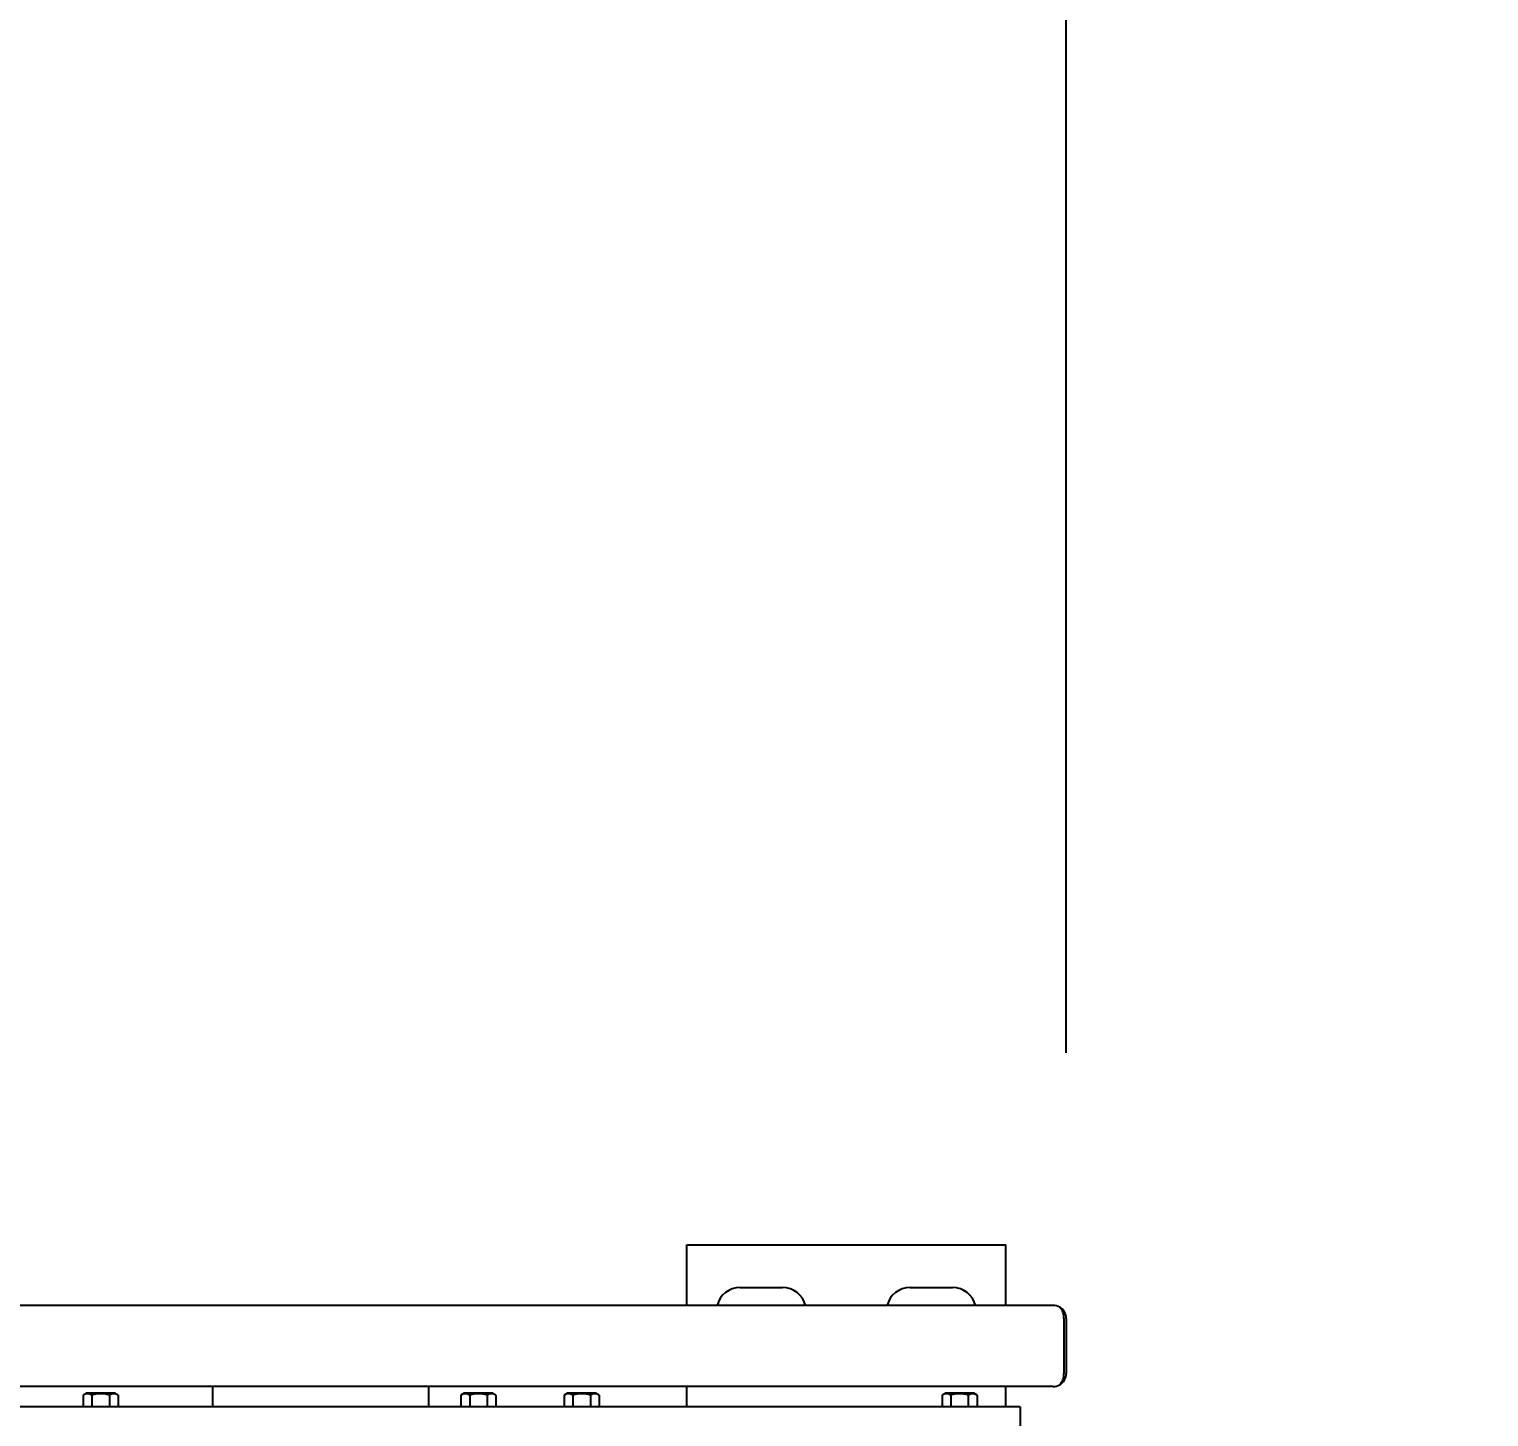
# Model space of a CAD drawing. Header units: millimetres. Extents: x 0 to 55611, y 0 to 32827.
# Drawn here: x 13794 to 14480, y 24422 to 25075 of the extents above; entities that cross this region are included whole.
import ezdxf

# ---------------------------------------------------------------- set-up
doc = ezdxf.new("R2010")
doc.units = ezdxf.units.MM
doc.header["$LTSCALE"] = 10
doc.header["$PDSIZE"] = -1
doc.linetypes.add('SLD-Continua', pattern=[0])
doc.layers.add('STRUC', color=5, linetype='SLD-Continua')
doc.styles.add('1', font='romans.shx', dxfattribs={"height": 125})
doc.dimstyles.new('50', dxfattribs={"dimscale": 0, "dimtxt": 125, "dimasz": 125, "dimexe": 125, "dimexo": 125, "dimgap": 50, "dimtad": 1, "dimdec": 0, "dimlfac": 49.861111, "dimzin": 1, "dimtxsty": '1', "dimcen": 2.5, "dimclrd": 1, "dimclre": 1, "dimadec": 0, "dimazin": 0, "dimtfac": 1, "dimtdec": 0, "dimtmove": 0, "dimatfit": 3, "dimfxl": 1, "dimtzin": 1, "dimarcsym": 0})

# ---------------------------------------------------------------- blocks, each defined once
blk = doc.blocks.new('*D102')
at = {"color": 1, "lineweight": -2, "transparency": 16777216}
for p, q in [((2852.08, 28134.58), (2852.08, 29698.3)), ((14281.61, 24592.91), (14281.61, 29698.3)), ((2977.08, 29573.3), (14156.61, 29573.3))]:
    blk.add_line(p, q, dxfattribs=at)
at = {"color": 1, "transparency": 16777216}
for points in [[(2977.08, 29594.14), (2977.08, 29552.47), (2852.08, 29573.3)], [(14156.61, 29594.14), (14156.61, 29552.47), (14281.61, 29573.3)]]:
    blk.add_solid(points, dxfattribs=at)
at = {"layer": 'Defpoints', "color": 0, "transparency": 16777216}
for p in [(14281.61, 29573.3), (2852.08, 28009.58), (14281.61, 24467.91)]:
    blk.add_point(p, dxfattribs=at)
at = {"color": 0, "transparency": 16777216, "insert": (8566.32, 29748.3), "char_height": 125, "attachment_point": 2, "style": '1'}
blk.add_mtext('11430', dxfattribs=at)
blk = doc.blocks.new('*D106')
at = {"color": 1, "lineweight": -2, "transparency": 16777216}
for p, q in [((11967.77, 25831.09), (15385.01, 25831.09)), ((15260.01, 25706.09), (15260.01, 24160.86)), ((14580.51, 24035.86), (15385.01, 24035.86))]:
    blk.add_line(p, q, dxfattribs=at)
at = {"color": 1, "transparency": 16777216}
for points in [[(15239.17, 25706.09), (15280.84, 25706.09), (15260.01, 25831.09)], [(15239.17, 24160.86), (15280.84, 24160.86), (15260.01, 24035.86)]]:
    blk.add_solid(points, dxfattribs=at)
at = {"layer": 'Defpoints', "color": 0, "transparency": 16777216}
for p in [(11842.77, 25831.09), (14455.51, 24035.86), (15260.01, 24035.86)]:
    blk.add_point(p, dxfattribs=at)
at = {"color": 0, "transparency": 16777216, "insert": (15085.01, 24933.47), "char_height": 125, "attachment_point": 2, "rotation": 90, "style": '1'}
blk.add_mtext('1795', dxfattribs=at)

msp = doc.modelspace()

# ---------------------------------------------------------------- linework, layer by layer
at = {"layer": 'STRUC', "linetype": 'SLD-Continua', "lineweight": 25}
for p, q in [((14103.12, 24502.58), (14253.12, 24502.58)), ((14103.12, 24496.24), (14103.12, 24502.58)), ((14253.12, 24496.24), (14253.12, 24502.58)), ((14103.12, 24474.01), (14103.12, 24496.24)), ((14253.12, 24474.01), (14253.12, 24496.24)), ((14128.12, 24482.5), (14148.12, 24482.5)), ((14208.12, 24482.5), (14228.12, 24482.5)), ((14275.51, 24474.01), (12180.56, 24474.01)), ((14280.56, 24467.91), (14280.56, 24442)), ((14281.61, 24467.91), (14281.61, 24442)), ((14275.51, 24435.91), (12180.56, 24435.91)), ((13820.44, 24432.73), (13818.96, 24431.88)), ((13833.99, 24432.73), (13820.44, 24432.73)), ((13835.46, 24431.88), (13833.99, 24432.73)), ((13880.01, 24426.38), (13880.01, 24435.91)), ((13981.61, 24426.38), (13981.61, 24435.91)), ((13998.24, 24432.73), (13996.76, 24431.88)), ((14011.79, 24432.73), (13998.24, 24432.73)), ((14013.26, 24431.88), (14011.79, 24432.73)), ((14046.85, 24432.73), (14045.38, 24431.88)), ((14060.4, 24432.73), (14046.85, 24432.73)), ((14061.88, 24431.88), (14060.4, 24432.73)), ((14103.12, 24429.56), (14103.12, 24435.91)), ((14224.65, 24432.73), (14223.18, 24431.88)), ((14238.2, 24432.73), (14224.65, 24432.73)), ((14239.68, 24431.88), (14238.2, 24432.73)), ((14253.12, 24429.56), (14253.12, 24435.91)), ((13957.78, 24426.38), (13075.95, 24426.38)), ((13818.96, 24431.88), (13818.96, 24426.38)), ((13823.09, 24431.88), (13823.09, 24426.38)), ((13831.34, 24431.88), (13831.34, 24426.38)), ((13835.46, 24431.88), (13835.46, 24426.38)), ((13981.61, 24426.38), (13957.78, 24426.38)), ((14260.01, 24426.38), (13981.61, 24426.38)), ((13996.76, 24431.88), (13996.76, 24426.38)), ((14000.89, 24431.88), (14000.89, 24426.38)), ((14009.14, 24431.88), (14009.14, 24426.38)), ((14013.26, 24431.88), (14013.26, 24426.38)), ((14045.38, 24431.88), (14045.38, 24426.38)), ((14049.5, 24431.88), (14049.5, 24426.38)), ((14057.75, 24431.88), (14057.75, 24426.38)), ((14061.88, 24431.88), (14061.88, 24426.38)), ((14103.12, 24426.38), (14103.12, 24429.56)), ((14223.18, 24431.88), (14223.18, 24426.38)), ((14227.3, 24431.88), (14227.3, 24426.38)), ((14235.55, 24431.88), (14235.55, 24426.38)), ((14239.68, 24431.88), (14239.68, 24426.38)), ((14253.12, 24426.38), (14253.12, 24429.56)), ((14260.01, 24426.38), (14260.01, 24416.86))]:
    msp.add_line(p, q, dxfattribs=at)
for centre, radius, start, end in [((14128.12, 24471.38), 11.11, 90, 166.33642), ((14148.12, 24471.38), 11.11, 13.66358, 90), ((14208.12, 24471.38), 11.11, 90, 166.33642), ((14228.12, 24471.38), 11.11, 13.66358, 90), ((14275.51, 24467.91), 6.1, 60, 90), ((14275.51, 24467.91), 6.1, 0, 60), ((14273.45, 24468.24), 7.11, 357.35973, 44.13123), ((14275.51, 24442), 6.1, 300, 0), ((14273.45, 24441.68), 7.11, 315.86877, 2.64027), ((13821.03, 24428.8), 3.71, 56.21322, 123.78678), ((13827.21, 24418.57), 13.94, 72.78503, 107.21497), ((13833.4, 24428.8), 3.71, 56.21322, 123.78678), ((13998.83, 24428.8), 3.71, 56.21322, 123.78678), ((14005.01, 24418.57), 13.94, 72.78503, 107.21497), ((14011.2, 24428.8), 3.71, 56.21322, 123.78678), ((14047.44, 24428.8), 3.71, 56.21322, 123.78678), ((14053.63, 24418.57), 13.94, 72.78503, 107.21497), ((14059.81, 24428.8), 3.71, 56.21322, 123.78678), ((14225.24, 24428.8), 3.71, 56.21322, 123.78678), ((14231.43, 24418.57), 13.94, 72.78503, 107.21497), ((14237.61, 24428.8), 3.71, 56.21322, 123.78678), ((14275.51, 24442), 6.1, 270, 300)]:
    msp.add_arc(centre, radius, start, end, dxfattribs=at)

# ---------------------------------------------------------------- dimensions: what is measured, and where the dimension line sits
dim = msp.add_linear_dim(base=(14281.61, 29573.3), p1=(2852.08, 28009.58), p2=(14281.61, 24467.91), dimstyle='50', override={"dimscale": 1, "dimlfac": 1})
dim.commit()
dim.dimension.update_dxf_attribs({"geometry": '*D102', "text_midpoint": (8566.32, 29573.3), "dimtype": 160})
dim = msp.add_linear_dim(base=(15260.01, 24035.86), p1=(11842.77, 25831.09), p2=(14455.51, 24035.86), angle=90, dimstyle='50', override={"dimscale": 1, "dimlfac": 1})
dim.commit()
dim.dimension.update_dxf_attribs({"geometry": '*D106', "text_midpoint": (15260.01, 24933.47), "dimtype": 160})

doc.saveas('drawing.dxf')
